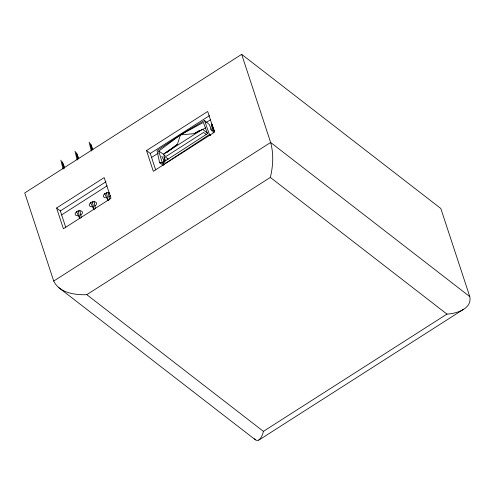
<?xml version="1.0" encoding="UTF-8"?>
<svg xmlns="http://www.w3.org/2000/svg" width="495" height="495" viewBox="0 0 495 495"><rect width="100%" height="100%" fill="white"/><g stroke="black" fill="none" stroke-linecap="round" stroke-linejoin="round"><path stroke-width="0.74" d="M270.338 177.414C273.122 166.054 273.766 153.834 270.635 142.48L241.659 54.351L24.75 192.932L53.726 281.061C59.419 292.929 74.962 295.144 86.798 294.673L270.338 177.414L446.942 314.09C456.415 313.657 472.341 308.818 469.786 296.604L440.81 208.475L241.659 54.351M446.942 314.09L263.402 431.355C262.826 435.043 258.724 444.331 254.504 438.731M166.555 152.794L177.402 144.348L180.421 134.925L157.002 150.573L159.631 162.731L163.418 165.41M214.422 131.404L213.135 132.382L211.359 123.985L214.422 131.404L212.027 124.833M164.687 164.705L162.317 162.836L158.734 151.086L180.421 134.925M163.319 154.292L177.402 144.348M56.585 208.011L104.167 177.612L110.985 198.347L63.397 228.752L56.585 208.011L60.34 210.919L65.748 227.366M146.508 150.56L207.69 111.474L214.508 132.208L153.326 171.295L146.508 150.56L150.263 153.469L155.671 169.915M60.34 210.919L105.998 181.752M150.263 153.469L209.496 115.626M61.504 214.96L107.044 185.866M151.284 157.602L158.437 153.029M205.932 122.686L210.486 119.778M164.284 153.679L202.504 129.263L207.782 133.322M53.726 281.061L270.635 142.48L469.786 296.604M463.629 309.264L258.761 440.148M210.257 128.793L212.114 131.045L209.15 124.387L204.472 120.44L180.477 134.894L194.158 133.644L199.374 130.426M180.477 134.894L203.365 122.426L207.51 133.644L162.317 162.836L164.328 161.593L164.142 154.669L158.734 151.086M194.158 133.644L205.679 127.896M162.985 161.921L164.328 161.593L161.797 156.259M160.937 162.676L159.631 162.731L165.93 163.01L209.441 134.485L210.734 135.308M206.662 134.683L203.532 132.487L165.33 156.896L168.288 159.204M86.798 294.673L263.402 431.355M58.292 287.273L255.457 439.863M210.462 135.624L209.441 134.485L204.472 120.44M104.563 193.26L108.028 200.673M90.436 202.282L93.901 209.701M76.31 211.309L79.775 218.722M163.963 156.804L165.726 160.9M92.961 149.478L90.61 143.822L92.039 149.026M78.835 158.499L76.484 152.844L77.913 158.047M64.709 167.527L62.358 161.871L63.787 167.075M92.169 150.022L89.1 142.096L91.303 150.975M78.043 159.05L74.974 151.117L77.177 160.003M64.202 168.795L60.848 160.145L63.051 169.024M106.351 192.518L108.176 200.611M92.225 201.545L94.05 209.639M78.099 210.567L79.924 218.66M108.108 192.326L109.636 199.825M93.982 201.354L95.51 208.847M79.856 210.375L81.384 217.874M164.13 160.436L164.389 161.859M164.167 155.498A1.732 1.064 -18.2 0 1 165.144 155.3M167.718 159.006A1.732 1.064 -18.2 0 1 167.415 159.149M78.81 215.702A3.812 2.345 -18.2 0 1 75.333 213.128A3.812 2.345 -18.2 0 1 81.211 210.988A3.812 2.345 -18.2 0 1 80.549 215.071M92.936 206.681A3.812 2.345 -18.2 0 1 89.459 204.101A3.812 2.345 -18.2 0 1 95.337 201.96A3.812 2.345 -18.2 0 1 94.675 206.044M110.608 195.172A3.812 2.345 -18.2 0 1 108.782 197.035M106.536 197.734A3.812 2.345 -18.2 0 1 103.727 194.826A3.812 2.345 -18.2 0 1 109.605 192.994M211.94 126.244A1.732 1.064 -18.2 0 1 212.528 124.548"/></g></svg>
